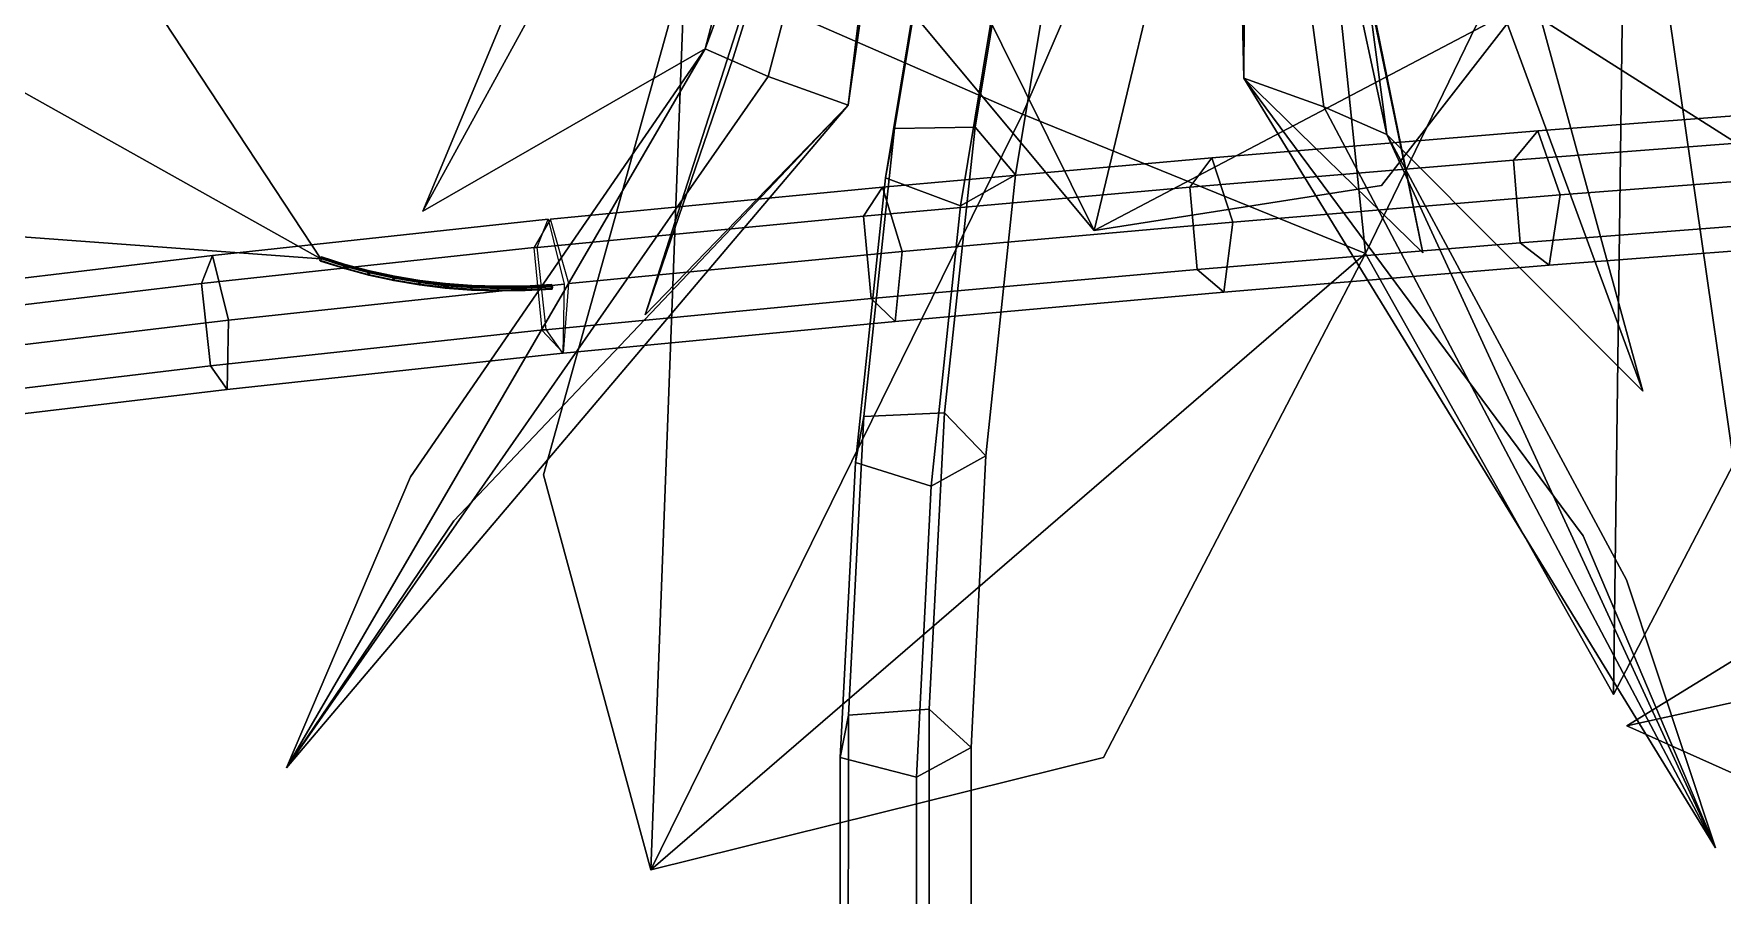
# Model space of a CAD drawing. Header units: metres. Extents: x -349 to 464, y -383 to 362.
# Drawn here: x 123.63 to 151.76, y -92.86 to -78.51 of the extents above; entities that cross this region are included whole.
import ezdxf

# ---------------------------------------------------------------- set-up
doc = ezdxf.new("R2010")
doc.units = ezdxf.units.M

msp = doc.modelspace()

# ---------------------------------------------------------------- linework, layer by layer
at = {"layer": 'Breeder_Leaf', "color": 3}
for points in [[(128.4083, -82.2575, 602.7667), (117.7525, -76.2801, 606.2463), (120.5673, -70.3554, 606.8551)], [(128.4083, -82.2575, 602.7667), (120.5673, -70.3554, 606.8551), (117.7525, -76.2801, 606.2463)], [(114.5973, -81.2378, 608.0649), (117.7525, -76.2801, 606.2463), (128.4083, -82.2575, 602.7667)], [(114.5973, -81.2378, 608.0649), (128.4083, -82.2575, 602.7667), (117.7525, -76.2801, 606.2463)], [(150.1716, -90.03707, 577.7462), (155.9373, -86.4919, 579.05), (163.0711, -87.1928, 579.2692)], [(150.1716, -90.03707, 577.7462), (163.0711, -87.1928, 579.2692), (155.9373, -86.4919, 579.05)], [(157.4195, -93.2809, 574.9415), (150.1716, -90.03707, 577.7462), (163.0711, -87.1928, 579.2692)], [(157.4195, -93.2809, 574.9415), (163.0711, -87.1928, 579.2692), (150.1716, -90.03707, 577.7462)]]:
    msp.add_3dface(points, dxfattribs=at)
at = {"layer": 'Breeder_Petiole', "color": 3}
for points in [[(138.5702, -76.3666, 315.8408), (137.819, -80.9064, 312.4297), (137.9697, -80.08443, 311.3029), (138.7331, -75.4917, 314.7563)], [(138.7331, -75.4917, 314.7563), (137.9697, -80.08443, 311.3029), (139.3105, -80.0631, 310.979), (140.0676, -75.5055, 314.4066)], [(140.0676, -75.5055, 314.4066), (139.3105, -80.0631, 310.979), (139.9869, -80.8551, 311.8838), (140.728, -76.371, 315.254)], [(139.8079, -76.9001, 316.1353), (139.0703, -81.3733, 312.7751), (137.819, -80.9064, 312.4297), (138.5702, -76.3666, 315.8408)], [(140.728, -76.371, 315.254), (139.9869, -80.8551, 311.8838), (139.0703, -81.3733, 312.7751), (139.8079, -76.9001, 316.1353)], [(154.062, -79.7113, 594.8096), (148.6897, -80.1225, 596.7724), (148.2805, -80.6123, 595.5493), (153.6088, -80.2047, 593.6036)], [(154.4534, -80.7769, 595.5935), (149.0605, -81.1898, 597.5639), (148.6897, -80.1225, 596.7724), (154.062, -79.7113, 594.8096)], [(137.819, -80.9064, 312.4297), (137.3164, -85.6472, 309.2545), (137.4579, -84.8808, 308.0881), (137.9697, -80.08443, 311.3029)], [(137.9697, -80.08443, 311.3029), (137.4579, -84.8808, 308.0881), (138.8032, -84.8227, 307.7884), (139.3105, -80.0631, 310.979)], [(139.3105, -80.0631, 310.979), (138.8032, -84.8227, 307.7884), (139.4914, -85.5378, 308.7467), (139.9869, -80.8551, 311.8838)], [(148.6897, -80.1225, 596.7724), (143.2566, -80.5737, 598.55), (142.8919, -81.05957, 597.3114), (148.2805, -80.6123, 595.5493)], [(149.0605, -81.1898, 597.5639), (143.6065, -81.6429, 599.3484), (143.2566, -80.5737, 598.55), (148.6897, -80.1225, 596.7724)], [(153.6088, -80.2047, 593.6036), (148.2805, -80.6123, 595.5493), (148.3946, -81.9869, 595.5735), (153.7159, -81.5799, 593.6309)], [(143.2566, -80.5737, 598.55), (137.7691, -81.06429, 600.1403), (137.4493, -81.5458, 598.8877), (142.8919, -81.05957, 597.3114)], [(143.6065, -81.6429, 599.3484), (138.098, -82.1356, 600.9449), (137.7691, -81.06429, 600.1403), (143.2566, -80.5737, 598.55)], [(148.2805, -80.6123, 595.5493), (142.8919, -81.05957, 597.3114), (143.013, -82.4336, 597.3328), (148.3946, -81.9869, 595.5735)], [(139.0703, -81.3733, 312.7751), (138.5777, -86.0445, 309.6476), (137.3164, -85.6472, 309.2545), (137.819, -80.9064, 312.4297)], [(139.9869, -80.8551, 311.8838), (139.4914, -85.5378, 308.7467), (138.5777, -86.0445, 309.6476), (139.0703, -81.3733, 312.7751)], [(154.2363, -81.9492, 594.8541), (148.8754, -82.3595, 596.8118), (149.0605, -81.1898, 597.5639), (154.4534, -80.7769, 595.5935)], [(137.7691, -81.06429, 600.1403), (132.2339, -81.5936, 601.5413), (131.9594, -82.07065, 600.2762), (137.4493, -81.5458, 598.8877)], [(138.098, -82.1356, 600.9449), (132.5414, -82.6672, 602.3513), (132.2339, -81.5936, 601.5413), (137.7691, -81.06429, 600.1403)], [(142.8919, -81.05957, 597.3114), (137.4493, -81.5458, 598.8877), (137.5775, -82.9193, 598.9064), (143.013, -82.4336, 597.3328)], [(148.8754, -82.3595, 596.8118), (143.4537, -82.8098, 598.5848), (143.6065, -81.6429, 599.3484), (149.0605, -81.1898, 597.5639)], [(137.4493, -81.5458, 598.8877), (131.9594, -82.07065, 600.2762), (132.0948, -83.4434, 600.2926), (137.5775, -82.9193, 598.9064)], [(153.7159, -81.5799, 593.6309), (148.3946, -81.9869, 595.5735), (148.8754, -82.3595, 596.8118), (154.2363, -81.9492, 594.8541)], [(132.1985, -81.5976, 601.5504), (126.6055, -82.2002, 602.5641), (126.4227, -82.6664, 601.2786), (132.0157, -82.06376, 600.2648)], [(132.463, -82.6766, 602.3684), (126.87, -83.2792, 603.3821), (126.6055, -82.2002, 602.5641), (132.1985, -81.5976, 601.5504)], [(143.4537, -82.8098, 598.5848), (137.9778, -83.2994, 600.1708), (138.098, -82.1356, 600.9449), (143.6065, -81.6429, 599.3484)], [(132.0157, -82.06376, 600.2648), (126.4227, -82.6664, 601.2786), (126.5726, -84.03777, 601.2901), (132.1655, -83.4351, 600.2764)], [(137.9778, -83.2994, 600.1708), (132.4542, -83.8277, 601.5679), (132.5414, -82.6672, 602.3513), (138.098, -82.1356, 600.9449)], [(148.3946, -81.9869, 595.5735), (143.013, -82.4336, 597.3328), (143.4537, -82.8098, 598.5848), (148.8754, -82.3595, 596.8118)], [(126.6055, -82.2002, 602.5641), (120.9283, -82.879, 603.1974), (120.8382, -83.333, 601.8978), (126.4227, -82.6664, 601.2786)], [(126.87, -83.2792, 603.3821), (121.1494, -83.9639, 604.0204), (120.9283, -82.879, 603.1974), (126.6055, -82.2002, 602.5641)], [(128.7946, -82.3628, 602.5214), (128.3986, -82.2364, 602.7365), (128.3883, -82.2793, 602.7427), (128.7858, -82.4062, 602.5269)], [(128.7858, -82.4062, 602.5269), (128.3883, -82.2793, 602.7427), (128.4054, -82.2923, 602.7818), (128.8023, -82.419, 602.5662)], [(128.8167, -82.3484, 602.5574), (128.4222, -82.2224, 602.7717), (128.3986, -82.2364, 602.7365), (128.7946, -82.3628, 602.5214)], [(128.8023, -82.419, 602.5662), (128.4054, -82.2923, 602.7818), (128.4267, -82.2565, 602.8), (128.8217, -82.3828, 602.5854)], [(128.8217, -82.3828, 602.5854), (128.4267, -82.2565, 602.8), (128.4222, -82.2224, 602.7717), (128.8167, -82.3484, 602.5574)], [(129.2008, -82.4709, 602.3156), (128.7946, -82.3628, 602.5214), (128.7858, -82.4062, 602.5269), (129.1935, -82.515, 602.3203)], [(129.1935, -82.515, 602.3203), (128.7858, -82.4062, 602.5269), (128.8023, -82.419, 602.5662), (129.2096, -82.5278, 602.3602)], [(129.2215, -82.456, 602.3525), (128.8167, -82.3484, 602.5574), (128.7946, -82.3628, 602.5214), (129.2008, -82.4709, 602.3156)], [(129.2096, -82.5278, 602.3602), (128.8023, -82.419, 602.5662), (128.8217, -82.3828, 602.5854), (129.2271, -82.4908, 602.3805)], [(129.2271, -82.4908, 602.3805), (128.8217, -82.3828, 602.5854), (128.8167, -82.3484, 602.5574), (129.2215, -82.456, 602.3525)], [(126.4227, -82.6664, 601.2786), (120.8382, -83.333, 601.8978), (121.0028, -84.7027, 601.9055), (126.5726, -84.03777, 601.2901)], [(132.4423, -83.8293, 601.5691), (126.8494, -84.432, 602.5828), (126.87, -83.2792, 603.3821), (132.463, -82.6766, 602.3684)], [(129.6163, -82.5605, 602.1196), (129.2008, -82.4709, 602.3156), (129.1935, -82.515, 602.3203), (129.6106, -82.6053, 602.1237)], [(129.6106, -82.6053, 602.1237), (129.1935, -82.515, 602.3203), (129.2096, -82.5278, 602.3602), (129.6262, -82.618, 602.1642)], [(129.6355, -82.5452, 602.1577), (129.2215, -82.456, 602.3525), (129.2008, -82.4709, 602.3156), (129.6163, -82.5605, 602.1196)], [(129.6262, -82.618, 602.1642), (129.2096, -82.5278, 602.3602), (129.2271, -82.4908, 602.3805), (129.6418, -82.5803, 602.1855)], [(129.6418, -82.5803, 602.1855), (129.2271, -82.4908, 602.3805), (129.2215, -82.456, 602.3525), (129.6355, -82.5452, 602.1577)], [(130.0402, -82.6314, 601.9341), (129.6163, -82.5605, 602.1196), (129.6106, -82.6053, 602.1237), (130.0361, -82.6768, 601.9375)], [(130.0361, -82.6768, 601.9375), (129.6106, -82.6053, 602.1237), (129.6262, -82.618, 602.1642), (130.0512, -82.6895, 601.9786)], [(130.0579, -82.6157, 601.9732), (129.6355, -82.5452, 602.1577), (129.6163, -82.5605, 602.1196), (130.0402, -82.6314, 601.9341)], [(130.0512, -82.6895, 601.9786), (129.6262, -82.618, 602.1642), (129.6418, -82.5803, 602.1855), (130.0648, -82.6512, 602.001)], [(130.0648, -82.6512, 602.001), (129.6418, -82.5803, 602.1855), (129.6355, -82.5452, 602.1577), (130.0579, -82.6157, 601.9732)], [(130.4713, -82.6834, 601.7595), (130.0402, -82.6314, 601.9341), (130.0361, -82.6768, 601.9375), (130.4688, -82.7293, 601.7622)], [(130.4688, -82.7293, 601.7622), (130.0361, -82.6768, 601.9375), (130.0512, -82.6895, 601.9786), (130.4834, -82.7421, 601.804)], [(130.4874, -82.6674, 601.7996), (130.0579, -82.6157, 601.9732), (130.0402, -82.6314, 601.9341), (130.4713, -82.6834, 601.7595)], [(130.4834, -82.7421, 601.804), (130.0512, -82.6895, 601.9786), (130.0648, -82.6512, 602.001), (130.4951, -82.7033, 601.8274)], [(130.4951, -82.7033, 601.8274), (130.0648, -82.6512, 602.001), (130.0579, -82.6157, 601.9732), (130.4874, -82.6674, 601.7996)], [(130.9087, -82.7164, 601.5962), (130.4713, -82.6834, 601.7595), (130.4688, -82.7293, 601.7622), (130.9079, -82.7627, 601.5983)], [(130.9232, -82.7002, 601.6371), (130.4874, -82.6674, 601.7996), (130.4713, -82.6834, 601.7595), (130.9087, -82.7164, 601.5962)], [(130.922, -82.7756, 601.6406), (130.4834, -82.7421, 601.804), (130.4951, -82.7033, 601.8274), (130.9316, -82.7364, 601.665)], [(130.9316, -82.7364, 601.665), (130.4951, -82.7033, 601.8274), (130.4874, -82.6674, 601.7996), (130.9232, -82.7002, 601.6371)], [(131.3641, -82.714, 601.4863), (130.9232, -82.7002, 601.6371), (130.9087, -82.7164, 601.5962), (131.3513, -82.7303, 601.4445)], [(131.3732, -82.7504, 601.5142), (130.9316, -82.7364, 601.665), (130.9232, -82.7002, 601.6371), (131.3641, -82.714, 601.4863)], [(131.8091, -82.7087, 601.3476), (131.3641, -82.714, 601.4863), (131.3513, -82.7303, 601.4445), (131.798, -82.7251, 601.3049)], [(131.819, -82.7454, 601.3754), (131.3732, -82.7504, 601.5142), (131.3641, -82.714, 601.4863), (131.8091, -82.7087, 601.3476)], [(132.259, -82.6842, 601.2207), (131.8091, -82.7087, 601.3476), (131.798, -82.7251, 601.3049), (132.2477, -82.7008, 601.1777)], [(132.2477, -82.7008, 601.1777), (131.798, -82.7251, 601.3049), (131.8008, -82.7721, 601.306), (132.2506, -82.7481, 601.1787)], [(132.2689, -82.7212, 601.2487), (131.819, -82.7454, 601.3754), (131.8091, -82.7087, 601.3476), (132.259, -82.6842, 601.2207)], [(143.013, -82.4336, 597.3328), (137.5775, -82.9193, 598.9064), (137.9778, -83.2994, 600.1708), (143.4537, -82.8098, 598.5848)], [(130.9079, -82.7627, 601.5983), (130.4688, -82.7293, 601.7622), (130.4834, -82.7421, 601.804), (130.922, -82.7756, 601.6406)], [(131.3513, -82.7303, 601.4445), (130.9087, -82.7164, 601.5962), (130.9079, -82.7627, 601.5983), (131.3523, -82.777, 601.446)], [(131.3523, -82.777, 601.446), (130.9079, -82.7627, 601.5983), (130.922, -82.7756, 601.6406), (131.3658, -82.79, 601.4889)], [(131.3658, -82.79, 601.4889), (130.922, -82.7756, 601.6406), (130.9316, -82.7364, 601.665), (131.3732, -82.7504, 601.5142)], [(131.798, -82.7251, 601.3049), (131.3513, -82.7303, 601.4445), (131.3523, -82.777, 601.446), (131.8008, -82.7721, 601.306)], [(131.8008, -82.7721, 601.306), (131.3523, -82.777, 601.446), (131.3658, -82.79, 601.4889), (131.8137, -82.7852, 601.3493)], [(131.8137, -82.7852, 601.3493), (131.3658, -82.79, 601.4889), (131.3732, -82.7504, 601.5142), (131.819, -82.7454, 601.3754)], [(132.2506, -82.7481, 601.1787), (131.8008, -82.7721, 601.306), (131.8137, -82.7852, 601.3493), (132.2636, -82.7613, 601.2224)], [(132.2636, -82.7613, 601.2224), (131.8137, -82.7852, 601.3493), (131.819, -82.7454, 601.3754), (132.2689, -82.7212, 601.2487)], [(137.5775, -82.9193, 598.9064), (132.0948, -83.4434, 600.2926), (132.4542, -83.8277, 601.5679), (137.9778, -83.2994, 600.1708)], [(126.8494, -84.432, 602.5828), (121.1961, -85.108, 603.2099), (121.1494, -83.9639, 604.0204), (126.87, -83.2792, 603.3821)], [(132.1655, -83.4351, 600.2764), (126.5726, -84.03777, 601.2901), (126.8494, -84.432, 602.5828), (132.4423, -83.8293, 601.5691)], [(126.5726, -84.03777, 601.2901), (121.0028, -84.7027, 601.9055), (121.1961, -85.108, 603.2099), (126.8494, -84.432, 602.5828)], [(137.3164, -85.6472, 309.2545), (137.0652, -90.5662, 306.3305), (137.2005, -89.8577, 305.1273), (137.4579, -84.8808, 308.0881)], [(137.4579, -84.8808, 308.0881), (137.2005, -89.8577, 305.1273), (138.5484, -89.7616, 304.8497), (138.8032, -84.8227, 307.7884)], [(138.8032, -84.8227, 307.7884), (138.5484, -89.7616, 304.8497), (139.2442, -90.3965, 305.8576), (139.4914, -85.5378, 308.7467)], [(138.5777, -86.0445, 309.6476), (138.3328, -90.891, 306.7676), (137.0652, -90.5662, 306.3305), (137.3164, -85.6472, 309.2545)], [(139.4914, -85.5378, 308.7467), (139.2442, -90.3965, 305.8576), (138.3328, -90.891, 306.7676), (138.5777, -86.0445, 309.6476)], [(137.0652, -90.5662, 306.3305), (137.0671, -95.6396, 303.6714), (137.1992, -94.9909, 302.4344), (137.2005, -89.8577, 305.1273)], [(137.2005, -89.8577, 305.1273), (137.1992, -94.9909, 302.4344), (138.5477, -94.8555, 302.1769), (138.5484, -89.7616, 304.8497)], [(138.5484, -89.7616, 304.8497), (138.5477, -94.8555, 302.1769), (139.247, -95.4076, 303.2302), (139.2442, -90.3965, 305.8576)], [(138.3328, -90.891, 306.7676), (138.3372, -95.8894, 304.1486), (137.0671, -95.6396, 303.6714), (137.0652, -90.5662, 306.3305)], [(139.2442, -90.3965, 305.8576), (139.247, -95.4076, 303.2302), (138.3372, -95.8894, 304.1486), (138.3328, -90.891, 306.7676)]]:
    msp.add_3dface(points, dxfattribs=at)
at = {"layer": 'Breeder_Stipule', "color": 3}
for points in [[(154.6494, -64.8971, 449.9273), (159.0328, -84.2271, 444.4546), (150.1615, -73.2126, 445.6525)], [(154.6494, -64.8971, 449.9273), (150.1615, -73.2126, 445.6525), (159.0328, -84.2271, 444.4546)], [(134.8129, -78.755, 448.2956), (130.108, -81.4635, 440.4143), (137.7708, -67.486, 448.164)], [(134.8129, -78.755, 448.2956), (137.7708, -67.486, 448.164), (130.108, -81.4635, 440.4143)], [(130.108, -81.4635, 440.4143), (132.5912, -75.5034, 441.1331), (137.7708, -67.486, 448.164)], [(130.108, -81.4635, 440.4143), (137.7708, -67.486, 448.164), (132.5912, -75.5034, 441.1331)], [(138.9093, -67.6998, 454.799), (134.8129, -78.755, 448.2956), (137.7708, -67.486, 448.164)], [(138.9093, -67.6998, 454.799), (137.7708, -67.486, 448.164), (134.8129, -78.755, 448.2956)], [(138.9093, -67.6998, 454.799), (135.8609, -79.2173, 454.333), (134.8129, -78.755, 448.2956)], [(138.9093, -67.6998, 454.799), (134.8129, -78.755, 448.2956), (135.8609, -79.2173, 454.333)], [(137.1985, -79.6954, 460.3331), (135.8609, -79.2173, 454.333), (138.9093, -67.6998, 454.799)], [(137.1985, -79.6954, 460.3331), (138.9093, -67.6998, 454.799), (135.8609, -79.2173, 454.333)], [(138.5639, -68.4169, 461.5824), (137.1985, -79.6954, 460.3331), (138.9093, -67.6998, 454.799)], [(138.5639, -68.4169, 461.5824), (138.9093, -67.6998, 454.799), (137.1985, -79.6954, 460.3331)], [(143.8497, -67.817, 447.3806), (143.7866, -79.2437, 447.1391), (143.5409, -67.952, 454.2021)], [(143.8497, -67.817, 447.3806), (143.5409, -67.952, 454.2021), (143.7866, -79.2437, 447.1391)], [(143.7866, -79.2437, 447.1391), (145.1241, -79.7218, 453.1392), (143.5409, -67.952, 454.2021)], [(143.7866, -79.2437, 447.1391), (143.5409, -67.952, 454.2021), (145.1241, -79.7218, 453.1392)], [(143.5409, -67.952, 454.2021), (146.1721, -80.1841, 459.1766), (144.6429, -68.748, 460.799)], [(143.5409, -67.952, 454.2021), (144.6429, -68.748, 460.799), (146.1721, -80.1841, 459.1766)], [(143.5409, -67.952, 454.2021), (145.1241, -79.7218, 453.1392), (146.1721, -80.1841, 459.1766)], [(143.5409, -67.952, 454.2021), (146.1721, -80.1841, 459.1766), (145.1241, -79.7218, 453.1392)], [(143.8497, -67.817, 447.3806), (146.7708, -82.156, 439.4641), (143.7866, -79.2437, 447.1391)], [(143.8497, -67.817, 447.3806), (143.7866, -79.2437, 447.1391), (146.7708, -82.156, 439.4641)], [(143.8497, -67.817, 447.3806), (145.8515, -77.7053, 439.6107), (146.7708, -82.156, 439.4641)], [(143.8497, -67.817, 447.3806), (146.7708, -82.156, 439.4641), (145.8515, -77.7053, 439.6107)], [(138.5639, -68.4169, 461.5824), (133.8113, -83.1871, 467.5876), (137.1985, -79.6954, 460.3331)], [(138.5639, -68.4169, 461.5824), (137.1985, -79.6954, 460.3331), (133.8113, -83.1871, 467.5876)], [(138.5639, -68.4169, 461.5824), (135.28, -78.905, 468.0144), (133.8113, -83.1871, 467.5876)], [(138.5639, -68.4169, 461.5824), (133.8113, -83.1871, 467.5876), (135.28, -78.905, 468.0144)], [(146.1721, -80.1841, 459.1766), (150.4374, -84.4618, 466.5992), (144.6429, -68.748, 460.799)], [(146.1721, -80.1841, 459.1766), (144.6429, -68.748, 460.799), (150.4374, -84.4618, 466.5992)], [(150.4374, -84.4618, 466.5992), (148.7235, -78.196, 466.6831), (144.6429, -68.748, 460.799)], [(150.4374, -84.4618, 466.5992), (144.6429, -68.748, 460.799), (148.7235, -78.196, 466.6831)], [(144.5189, -69.6125, 444.2934), (140.1037, -79.843, 440.0501), (134.4772, -77.3837, 439.8141)], [(144.5189, -69.6125, 444.2934), (134.4772, -77.3837, 439.8141), (140.1037, -79.843, 440.0501)], [(145.8139, -82.1694, 440.0396), (140.1037, -79.843, 440.0501), (144.5189, -69.6125, 444.2934)], [(145.8139, -82.1694, 440.0396), (144.5189, -69.6125, 444.2934), (140.1037, -79.843, 440.0501)], [(150.1615, -73.2126, 445.6525), (145.8139, -82.1694, 440.0396), (144.5189, -69.6125, 444.2934)], [(150.1615, -73.2126, 445.6525), (144.5189, -69.6125, 444.2934), (145.8139, -82.1694, 440.0396)], [(148.4066, -78.04785, 432.3981), (155.677, -82.6588, 428.2188), (151.9179, -70.4205, 440.476)], [(148.4066, -78.04785, 432.3981), (151.9179, -70.4205, 440.476), (155.677, -82.6588, 428.2188)], [(137.0699, -73.2622, 432.1726), (136.7489, -76.3229, 423.1345), (141.2952, -81.7842, 419.6518)], [(137.0699, -73.2622, 432.1726), (141.2952, -81.7842, 419.6518), (136.7489, -76.3229, 423.1345)], [(137.0699, -73.2622, 432.1726), (141.2952, -81.7842, 419.6518), (142.7801, -75.5885, 432.1621)], [(137.0699, -73.2622, 432.1726), (142.7801, -75.5885, 432.1621), (141.2952, -81.7842, 419.6518)], [(150.1615, -73.2126, 445.6525), (149.9477, -89.5142, 442.3329), (145.8139, -82.1694, 440.0396)], [(150.1615, -73.2126, 445.6525), (145.8139, -82.1694, 440.0396), (149.9477, -89.5142, 442.3329)], [(150.1615, -73.2126, 445.6525), (151.9509, -85.6682, 443.7006), (149.9477, -89.5142, 442.3329)], [(150.1615, -73.2126, 445.6525), (149.9477, -89.5142, 442.3329), (151.9509, -85.6682, 443.7006)], [(142.7801, -75.5885, 432.1621), (141.2952, -81.7842, 419.6518), (148.4066, -78.04785, 432.3981)], [(142.7801, -75.5885, 432.1621), (148.4066, -78.04785, 432.3981), (141.2952, -81.7842, 419.6518)], [(133.9092, -92.4395, 439.819), (132.1174, -85.8575, 439.9885), (134.4772, -77.3837, 439.8141)], [(133.9092, -92.4395, 439.819), (134.4772, -77.3837, 439.8141), (132.1174, -85.8575, 439.9885)], [(140.1037, -79.843, 440.0501), (133.9092, -92.4395, 439.819), (134.4772, -77.3837, 439.8141)], [(140.1037, -79.843, 440.0501), (134.4772, -77.3837, 439.8141), (133.9092, -92.4395, 439.819)], [(141.2952, -81.7842, 419.6518), (146.0838, -81.03272, 424.4546), (148.4066, -78.04785, 432.3981)], [(141.2952, -81.7842, 419.6518), (148.4066, -78.04785, 432.3981), (146.0838, -81.03272, 424.4546)], [(135.8609, -79.2173, 454.333), (127.8371, -90.7367, 454.1928), (134.8129, -78.755, 448.2956)], [(135.8609, -79.2173, 454.333), (134.8129, -78.755, 448.2956), (127.8371, -90.7367, 454.1928)], [(127.8371, -90.7367, 454.1928), (129.9041, -85.8864, 449.8611), (134.8129, -78.755, 448.2956)], [(127.8371, -90.7367, 454.1928), (134.8129, -78.755, 448.2956), (129.9041, -85.8864, 449.8611)], [(137.1985, -79.6954, 460.3331), (127.8371, -90.7367, 454.1928), (135.8609, -79.2173, 454.333)], [(137.1985, -79.6954, 460.3331), (135.8609, -79.2173, 454.333), (127.8371, -90.7367, 454.1928)], [(143.7866, -79.2437, 447.1391), (151.6461, -92.07192, 451.7122), (145.1241, -79.7218, 453.1392)], [(143.7866, -79.2437, 447.1391), (145.1241, -79.7218, 453.1392), (151.6461, -92.07192, 451.7122)], [(143.7866, -79.2437, 447.1391), (149.4438, -86.8733, 446.1672), (151.6461, -92.07192, 451.7122)], [(143.7866, -79.2437, 447.1391), (151.6461, -92.07192, 451.7122), (149.4438, -86.8733, 446.1672)], [(137.1985, -79.6954, 460.3331), (130.6255, -86.6204, 460.3494), (127.8371, -90.7367, 454.1928)], [(137.1985, -79.6954, 460.3331), (127.8371, -90.7367, 454.1928), (130.6255, -86.6204, 460.3494)], [(145.8139, -82.1694, 440.0396), (133.9092, -92.4395, 439.819), (140.1037, -79.843, 440.0501)], [(145.8139, -82.1694, 440.0396), (140.1037, -79.843, 440.0501), (133.9092, -92.4395, 439.819)], [(145.1241, -79.7218, 453.1392), (151.6461, -92.07192, 451.7122), (146.1721, -80.1841, 459.1766)], [(145.1241, -79.7218, 453.1392), (146.1721, -80.1841, 459.1766), (151.6461, -92.07192, 451.7122)], [(151.6461, -92.07192, 451.7122), (150.1652, -87.6073, 456.6555), (146.1721, -80.1841, 459.1766)], [(151.6461, -92.07192, 451.7122), (146.1721, -80.1841, 459.1766), (150.1652, -87.6073, 456.6555)], [(145.8139, -82.1694, 440.0396), (141.4523, -90.5673, 441.3087), (133.9092, -92.4395, 439.819)], [(145.8139, -82.1694, 440.0396), (133.9092, -92.4395, 439.819), (141.4523, -90.5673, 441.3087)]]:
    msp.add_3dface(points, dxfattribs=at)

doc.saveas('drawing.dxf')
